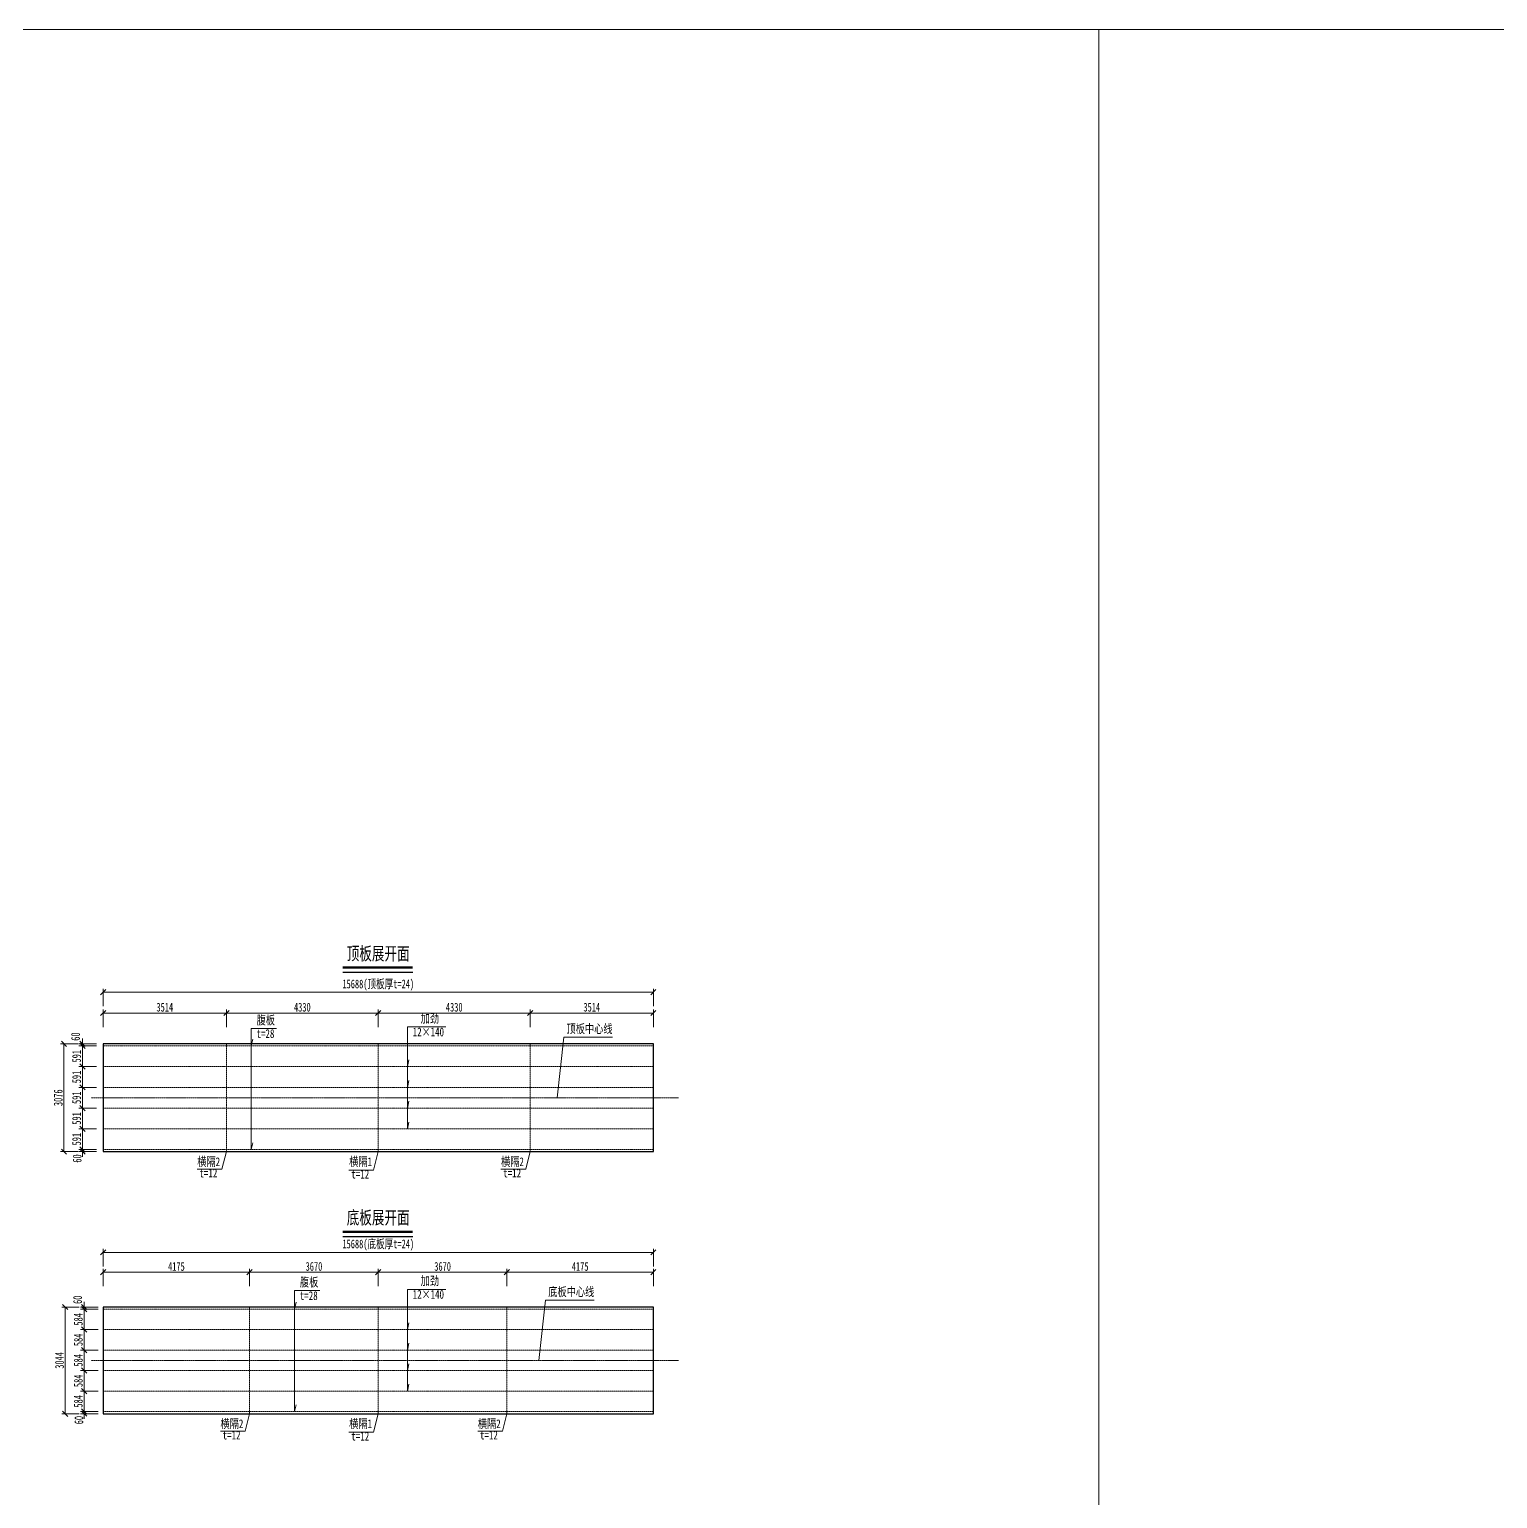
# Model space of a CAD drawing. Header units: millimetres. Extents: x -358959 to 47, y -122282 to 697692.
# Drawn here: x -192036 to -150171, y -12662 to 29242 of the extents above; entities that cross this region are included whole.
import ezdxf
from ezdxf.enums import TextEntityAlignment as Align

# ---------------------------------------------------------------- set-up
doc = ezdxf.new("R2010")
doc.units = ezdxf.units.MM
doc.header["$LTSCALE"] = 2
doc.header["$PDMODE"] = 34
doc.linetypes.add('CENTER2', pattern=[28.575, 19.05, -3.175, 3.175, -3.175])
doc.linetypes.add('DASHED', pattern=[0.75, 0.5, -0.25])
doc.layers.get('Defpoints').update_dxf_attribs({"color": 8, "lineweight": 9})
for name, color, linetype, lineweight in [('中心线', 7, 'CENTER2', 15), ('标注', 4, 'Continuous', 13), ('标注线及字体', 2, 'Continuous', 15), ('桥 构造粗实', 1, 'Continuous', 30), ('虚线', 4, 'DASHED', 15)]:
    doc.layers.add(name, color=color, linetype=linetype, lineweight=lineweight)
doc.styles.add('111', font='仿宋_GB2312.ttf', dxfattribs={"width": 0.7})
doc.styles.add('BM_Anno', font='仿宋_GB2312.ttf', dxfattribs={"width": 0.85})
doc.dimstyles.new('200', dxfattribs={"dimscale": 0, "dimtxt": 2.5, "dimasz": 1.5, "dimexe": 1, "dimexo": 1, "dimgap": 0.4, "dimtad": 1, "dimdec": 0, "dimdsep": 46, "dimtxsty": '111', "dimblk": 'OBLIQUE', "dimcen": 0, "dimclrd": 256, "dimclre": 256, "dimclrt": 256, "dimadec": 4, "dimazin": 0, "dimtfac": 1, "dimtdec": 0, "dimtmove": 2, "dimatfit": 3, "dimfxl": 4, "dimfxlon": 1, "dimtolj": 1, "dimlwd": -1, "dimlwe": -1, "dimarcsym": 0})

# ---------------------------------------------------------------- blocks, each defined once
blk = doc.blocks.new('_Oblique')
at = {"color": 0, "linetype": 'ByBlock', "lineweight": -2}
blk.add_line((-0.5, -0.5), (0.5, 0.5), dxfattribs=at)
blk = doc.blocks.new('*D91')
at = {"layer": 'Defpoints', "color": 0, "ltscale": 5, "transparency": 16777216}
for p in [(-190524, 250), (-189932, 310), (-189932, 250)]:
    blk.add_point(p, dxfattribs=at)
at = {"layer": '标注', "ltscale": 5, "transparency": 16777216}
for p, q in [((-190524, 310), (-190524, 460)), ((-190124, 310), (-190624, 310)), ((-190124, 250), (-190624, 250)), ((-190524, 310), (-190524, 250)), ((-190524, 250), (-190524, 100))]:
    blk.add_line(p, q, dxfattribs=at)
at = {"layer": '标注', "ltscale": 5, "transparency": 16777216, "xscale": 149.9999999999999, "yscale": 149.9999999999999, "zscale": 149.9999999999999}
for p, rotation in [((-190524, 310), 270), ((-190524, 250), 90)]:
    blk.add_blockref('_Oblique', p, dxfattribs=dict(at, rotation=rotation))
at = {"layer": '标注', "ltscale": 5, "transparency": 16777216, "insert": (-190720, 516), "char_height": 250, "attachment_point": 5, "rotation": 90, "style": '111'}
blk.add_mtext('\\A1;60', dxfattribs=at)
blk = doc.blocks.new('*D92')
at = {"layer": 'Defpoints', "color": 0, "ltscale": 5, "transparency": 16777216}
for p in [(-189932, -932), (-190524, -1523), (-189932, -1523)]:
    blk.add_point(p, dxfattribs=at)
at = {"layer": '标注', "ltscale": 5, "transparency": 16777216}
for p, q in [((-190124, -932), (-190624, -932)), ((-190524, -932), (-190524, -1523)), ((-190124, -1523), (-190624, -1523))]:
    blk.add_line(p, q, dxfattribs=at)
at = {"layer": '标注', "ltscale": 5, "transparency": 16777216, "xscale": 149.9999999999999, "yscale": 149.9999999999999, "zscale": 149.9999999999999}
for p, rotation in [((-190524, -932), 90), ((-190524, -1523), 270)]:
    blk.add_blockref('_Oblique', p, dxfattribs=dict(at, rotation=rotation))
at = {"layer": '标注', "ltscale": 5, "transparency": 16777216, "insert": (-190689, -1228), "char_height": 250, "attachment_point": 5, "rotation": 90, "style": '111'}
blk.add_mtext('\\A1;591', dxfattribs=at)
blk = doc.blocks.new('*D93')
at = {"layer": 'Defpoints', "color": 0, "ltscale": 5, "transparency": 16777216}
for p in [(-189932, -1523), (-190524, -2115), (-189932, -2115)]:
    blk.add_point(p, dxfattribs=at)
at = {"layer": '标注', "ltscale": 5, "transparency": 16777216}
for p, q in [((-190124, -1523), (-190624, -1523)), ((-190524, -1523), (-190524, -2115)), ((-190124, -2115), (-190624, -2115))]:
    blk.add_line(p, q, dxfattribs=at)
at = {"layer": '标注', "ltscale": 5, "transparency": 16777216, "xscale": 149.9999999999999, "yscale": 149.9999999999999, "zscale": 149.9999999999999}
for p, rotation in [((-190524, -1523), 90), ((-190524, -2115), 270)]:
    blk.add_blockref('_Oblique', p, dxfattribs=dict(at, rotation=rotation))
at = {"layer": '标注', "ltscale": 5, "transparency": 16777216, "insert": (-190689, -1819), "char_height": 250, "attachment_point": 5, "rotation": 90, "style": '111'}
blk.add_mtext('\\A1;591', dxfattribs=at)
blk = doc.blocks.new('*D94')
at = {"layer": 'Defpoints', "color": 0, "ltscale": 5, "transparency": 16777216}
for p in [(-189932, -2115), (-190524, -2706), (-189932, -2706)]:
    blk.add_point(p, dxfattribs=at)
at = {"layer": '标注', "ltscale": 5, "transparency": 16777216}
for p, q in [((-190124, -2115), (-190624, -2115)), ((-190524, -2115), (-190524, -2706)), ((-190124, -2706), (-190624, -2706))]:
    blk.add_line(p, q, dxfattribs=at)
at = {"layer": '标注', "ltscale": 5, "transparency": 16777216, "xscale": 149.9999999999999, "yscale": 149.9999999999999, "zscale": 149.9999999999999}
for p, rotation in [((-190524, -2115), 90), ((-190524, -2706), 270)]:
    blk.add_blockref('_Oblique', p, dxfattribs=dict(at, rotation=rotation))
at = {"layer": '标注', "ltscale": 5, "transparency": 16777216, "insert": (-190689, -2410), "char_height": 250, "attachment_point": 5, "rotation": 90, "style": '111'}
blk.add_mtext('\\A1;591', dxfattribs=at)
blk = doc.blocks.new('*D95')
at = {"layer": 'Defpoints', "color": 0, "ltscale": 5, "transparency": 16777216}
for p in [(-190524, -2766), (-189932, -2706), (-189932, -2766)]:
    blk.add_point(p, dxfattribs=at)
at = {"layer": '标注', "ltscale": 5, "transparency": 16777216}
for p, q in [((-190124, -2706), (-190624, -2706)), ((-190124, -2766), (-190624, -2766)), ((-190524, -2706), (-190524, -2556)), ((-190524, -2706), (-190524, -2766)), ((-190524, -2766), (-190524, -2916))]:
    blk.add_line(p, q, dxfattribs=at)
at = {"layer": '标注', "ltscale": 5, "transparency": 16777216, "xscale": 149.9999999999999, "yscale": 149.9999999999999, "zscale": 149.9999999999999}
for p, rotation in [((-190524, -2706), 270), ((-190524, -2766), 90)]:
    blk.add_blockref('_Oblique', p, dxfattribs=dict(at, rotation=rotation))
at = {"layer": '标注', "ltscale": 5, "transparency": 16777216, "insert": (-190674, -2961), "char_height": 250, "attachment_point": 5, "rotation": 90, "style": '111'}
blk.add_mtext('\\A1;60', dxfattribs=at)
blk = doc.blocks.new('*D96')
at = {"layer": 'Defpoints', "color": 0, "ltscale": 5, "transparency": 16777216}
for p in [(-191050, 310), (-189932, 310), (-189932, -2766)]:
    blk.add_point(p, dxfattribs=at)
at = {"layer": '标注', "ltscale": 5, "transparency": 16777216}
for p, q in [((-190650, 310), (-191150, 310)), ((-191050, -2766), (-191050, 310)), ((-190650, -2766), (-191150, -2766))]:
    blk.add_line(p, q, dxfattribs=at)
at = {"layer": '标注', "ltscale": 5, "transparency": 16777216, "xscale": 149.9999999999999, "yscale": 149.9999999999999, "zscale": 149.9999999999999}
for p, rotation in [((-191050, 310), 90), ((-191050, -2766), 270)]:
    blk.add_blockref('_Oblique', p, dxfattribs=dict(at, rotation=rotation))
at = {"layer": '标注', "ltscale": 5, "transparency": 16777216, "insert": (-191215, -1228), "char_height": 250, "attachment_point": 5, "rotation": 90, "style": '111'}
blk.add_mtext('\\A1;3076', dxfattribs=at)
blk = doc.blocks.new('*D97')
at = {"layer": 'Defpoints', "color": 0, "ltscale": 5, "transparency": 16777216}
for p in [(-186419, 1188), (-189932, 17), (-186419, 17)]:
    blk.add_point(p, dxfattribs=at)
at = {"layer": '标注', "ltscale": 5, "transparency": 16777216}
for p, q in [((-189932, 788), (-189932, 1288)), ((-186419, 788), (-186419, 1288)), ((-189932, 1188), (-186419, 1188))]:
    blk.add_line(p, q, dxfattribs=at)
at = {"layer": '标注', "ltscale": 5, "transparency": 16777216, "xscale": 149.9999999999999, "yscale": 149.9999999999999, "zscale": 149.9999999999999, "rotation": 180}
blk.add_blockref('_Oblique', (-189932, 1188), dxfattribs=at)
at = {"layer": '标注', "ltscale": 5, "transparency": 16777216, "xscale": 149.9999999999999, "yscale": 149.9999999999999, "zscale": 149.9999999999999}
blk.add_blockref('_Oblique', (-186419, 1188), dxfattribs=at)
at = {"layer": '标注', "ltscale": 5, "transparency": 16777216, "insert": (-188175, 1353), "char_height": 250, "attachment_point": 5, "style": '111'}
blk.add_mtext('\\A1;3514', dxfattribs=at)
blk = doc.blocks.new('*D98')
at = {"layer": 'Defpoints', "color": 0, "ltscale": 5, "transparency": 16777216}
for p in [(-182088, 1188), (-186419, 16), (-182088, -223)]:
    blk.add_point(p, dxfattribs=at)
at = {"layer": '标注', "ltscale": 5, "transparency": 16777216}
for p, q in [((-186419, 788), (-186419, 1288)), ((-182088, 788), (-182088, 1288)), ((-186419, 1188), (-182088, 1188))]:
    blk.add_line(p, q, dxfattribs=at)
at = {"layer": '标注', "ltscale": 5, "transparency": 16777216, "xscale": 149.9999999999999, "yscale": 149.9999999999999, "zscale": 149.9999999999999, "rotation": 180}
blk.add_blockref('_Oblique', (-186419, 1188), dxfattribs=at)
at = {"layer": '标注', "ltscale": 5, "transparency": 16777216, "xscale": 149.9999999999999, "yscale": 149.9999999999999, "zscale": 149.9999999999999}
blk.add_blockref('_Oblique', (-182088, 1188), dxfattribs=at)
at = {"layer": '标注', "ltscale": 5, "transparency": 16777216, "insert": (-184253, 1353), "char_height": 250, "attachment_point": 5, "style": '111'}
blk.add_mtext('\\A1;4330', dxfattribs=at)
blk = doc.blocks.new('*D99')
at = {"layer": 'Defpoints', "color": 0, "ltscale": 5, "transparency": 16777216}
for p in [(-177757, 1188), (-182088, 10), (-177757, 10)]:
    blk.add_point(p, dxfattribs=at)
at = {"layer": '标注', "ltscale": 5, "transparency": 16777216}
for p, q in [((-182088, 788), (-182088, 1288)), ((-177757, 788), (-177757, 1288)), ((-182088, 1188), (-177757, 1188))]:
    blk.add_line(p, q, dxfattribs=at)
at = {"layer": '标注', "ltscale": 5, "transparency": 16777216, "xscale": 149.9999999999999, "yscale": 149.9999999999999, "zscale": 149.9999999999999, "rotation": 180}
blk.add_blockref('_Oblique', (-182088, 1188), dxfattribs=at)
at = {"layer": '标注', "ltscale": 5, "transparency": 16777216, "xscale": 149.9999999999999, "yscale": 149.9999999999999, "zscale": 149.9999999999999}
blk.add_blockref('_Oblique', (-177757, 1188), dxfattribs=at)
at = {"layer": '标注', "ltscale": 5, "transparency": 16777216, "insert": (-179922, 1353), "char_height": 250, "attachment_point": 5, "style": '111'}
blk.add_mtext('\\A1;4330', dxfattribs=at)
blk = doc.blocks.new('*D100')
at = {"layer": 'Defpoints', "color": 0, "ltscale": 5, "transparency": 16777216}
for p in [(-174244, 1188), (-177757, 10), (-174244, 10)]:
    blk.add_point(p, dxfattribs=at)
at = {"layer": '标注', "ltscale": 5, "transparency": 16777216}
for p, q in [((-177757, 788), (-177757, 1288)), ((-174244, 788), (-174244, 1288)), ((-177757, 1188), (-174244, 1188))]:
    blk.add_line(p, q, dxfattribs=at)
at = {"layer": '标注', "ltscale": 5, "transparency": 16777216, "xscale": 149.9999999999999, "yscale": 149.9999999999999, "zscale": 149.9999999999999, "rotation": 180}
blk.add_blockref('_Oblique', (-177757, 1188), dxfattribs=at)
at = {"layer": '标注', "ltscale": 5, "transparency": 16777216, "xscale": 149.9999999999999, "yscale": 149.9999999999999, "zscale": 149.9999999999999}
blk.add_blockref('_Oblique', (-174244, 1188), dxfattribs=at)
at = {"layer": '标注', "ltscale": 5, "transparency": 16777216, "insert": (-176000, 1353), "char_height": 250, "attachment_point": 5, "style": '111'}
blk.add_mtext('\\A1;3514', dxfattribs=at)
blk = doc.blocks.new('*D101')
at = {"layer": 'Defpoints', "color": 0, "ltscale": 5, "transparency": 16777216}
for p in [(-190476, -7257), (-189932, -7197), (-189932, -7257)]:
    blk.add_point(p, dxfattribs=at)
at = {"layer": '标注', "ltscale": 5, "transparency": 16777216}
for p, q in [((-190476, -7197), (-190476, -7047)), ((-190076, -7197), (-190576, -7197)), ((-190076, -7257), (-190576, -7257)), ((-190476, -7197), (-190476, -7257)), ((-190476, -7257), (-190476, -7407))]:
    blk.add_line(p, q, dxfattribs=at)
at = {"layer": '标注', "ltscale": 5, "transparency": 16777216, "xscale": 149.9999999999999, "yscale": 149.9999999999999, "zscale": 149.9999999999999}
for p, rotation in [((-190476, -7197), 270), ((-190476, -7257), 90)]:
    blk.add_blockref('_Oblique', p, dxfattribs=dict(at, rotation=rotation))
at = {"layer": '标注', "ltscale": 5, "transparency": 16777216, "insert": (-190661, -6990), "char_height": 250, "attachment_point": 5, "rotation": 90, "style": '111'}
blk.add_mtext('\\A1;60', dxfattribs=at)
blk = doc.blocks.new('*D102')
at = {"layer": 'Defpoints', "color": 0, "ltscale": 5, "transparency": 16777216}
for p in [(-189932, -7257), (-190476, -7841), (-189932, -7841)]:
    blk.add_point(p, dxfattribs=at)
at = {"layer": '标注', "ltscale": 5, "transparency": 16777216}
for p, q in [((-190076, -7257), (-190576, -7257)), ((-190476, -7257), (-190476, -7841)), ((-190076, -7841), (-190576, -7841))]:
    blk.add_line(p, q, dxfattribs=at)
at = {"layer": '标注', "ltscale": 5, "transparency": 16777216, "xscale": 149.9999999999999, "yscale": 149.9999999999999, "zscale": 149.9999999999999}
for p, rotation in [((-190476, -7257), 90), ((-190476, -7841), 270)]:
    blk.add_blockref('_Oblique', p, dxfattribs=dict(at, rotation=rotation))
at = {"layer": '标注', "ltscale": 5, "transparency": 16777216, "insert": (-190641, -7549), "char_height": 250, "attachment_point": 5, "rotation": 90, "style": '111'}
blk.add_mtext('\\A1;584', dxfattribs=at)
blk = doc.blocks.new('*D103')
at = {"layer": 'Defpoints', "color": 0, "ltscale": 5, "transparency": 16777216}
for p in [(-189932, -9010), (-190476, -9595), (-189932, -9595)]:
    blk.add_point(p, dxfattribs=at)
at = {"layer": '标注', "ltscale": 5, "transparency": 16777216}
for p, q in [((-190076, -9010), (-190576, -9010)), ((-190476, -9010), (-190476, -9595)), ((-190076, -9595), (-190576, -9595))]:
    blk.add_line(p, q, dxfattribs=at)
at = {"layer": '标注', "ltscale": 5, "transparency": 16777216, "xscale": 149.9999999999999, "yscale": 149.9999999999999, "zscale": 149.9999999999999}
for p, rotation in [((-190476, -9010), 90), ((-190476, -9595), 270)]:
    blk.add_blockref('_Oblique', p, dxfattribs=dict(at, rotation=rotation))
at = {"layer": '标注', "ltscale": 5, "transparency": 16777216, "insert": (-190641, -9302), "char_height": 250, "attachment_point": 5, "rotation": 90, "style": '111'}
blk.add_mtext('\\A1;584', dxfattribs=at)
blk = doc.blocks.new('*D104')
at = {"layer": 'Defpoints', "color": 0, "ltscale": 5, "transparency": 16777216}
for p in [(-189932, -9595), (-190476, -10179), (-189932, -10179)]:
    blk.add_point(p, dxfattribs=at)
at = {"layer": '标注', "ltscale": 5, "transparency": 16777216}
for p, q in [((-190076, -9595), (-190576, -9595)), ((-190476, -9595), (-190476, -10179)), ((-190076, -10179), (-190576, -10179))]:
    blk.add_line(p, q, dxfattribs=at)
at = {"layer": '标注', "ltscale": 5, "transparency": 16777216, "xscale": 149.9999999999999, "yscale": 149.9999999999999, "zscale": 149.9999999999999}
for p, rotation in [((-190476, -9595), 90), ((-190476, -10179), 270)]:
    blk.add_blockref('_Oblique', p, dxfattribs=dict(at, rotation=rotation))
at = {"layer": '标注', "ltscale": 5, "transparency": 16777216, "insert": (-190641, -9887), "char_height": 250, "attachment_point": 5, "rotation": 90, "style": '111'}
blk.add_mtext('\\A1;584', dxfattribs=at)
blk = doc.blocks.new('*D105')
at = {"layer": 'Defpoints', "color": 0, "ltscale": 5, "transparency": 16777216}
for p in [(-190476, -10239), (-189932, -10179), (-189932, -10239)]:
    blk.add_point(p, dxfattribs=at)
at = {"layer": '标注', "ltscale": 5, "transparency": 16777216}
for p, q in [((-190476, -10179), (-190476, -10029)), ((-190076, -10179), (-190576, -10179)), ((-190076, -10239), (-190576, -10239)), ((-190476, -10179), (-190476, -10239)), ((-190476, -10239), (-190476, -10389))]:
    blk.add_line(p, q, dxfattribs=at)
at = {"layer": '标注', "ltscale": 5, "transparency": 16777216, "xscale": 149.9999999999999, "yscale": 149.9999999999999, "zscale": 149.9999999999999}
for p, rotation in [((-190476, -10179), 270), ((-190476, -10239), 90)]:
    blk.add_blockref('_Oblique', p, dxfattribs=dict(at, rotation=rotation))
at = {"layer": '标注', "ltscale": 5, "transparency": 16777216, "insert": (-190624, -10422), "char_height": 250, "attachment_point": 5, "rotation": 90, "style": '111'}
blk.add_mtext('\\A1;60', dxfattribs=at)
blk = doc.blocks.new('*D106')
at = {"layer": 'Defpoints', "color": 0, "ltscale": 5, "transparency": 16777216}
for p in [(-191013, -7197), (-189932, -7197), (-189932, -10241)]:
    blk.add_point(p, dxfattribs=at)
at = {"layer": '标注', "ltscale": 5, "transparency": 16777216}
for p, q in [((-190613, -7197), (-191113, -7197)), ((-191013, -10241), (-191013, -7197)), ((-190613, -10241), (-191113, -10241))]:
    blk.add_line(p, q, dxfattribs=at)
at = {"layer": '标注', "ltscale": 5, "transparency": 16777216, "xscale": 149.9999999999999, "yscale": 149.9999999999999, "zscale": 149.9999999999999}
for p, rotation in [((-191013, -7197), 90), ((-191013, -10241), 270)]:
    blk.add_blockref('_Oblique', p, dxfattribs=dict(at, rotation=rotation))
at = {"layer": '标注', "ltscale": 5, "transparency": 16777216, "insert": (-191178, -8719), "char_height": 250, "attachment_point": 5, "rotation": 90, "style": '111'}
blk.add_mtext('\\A1;3044', dxfattribs=at)
blk = doc.blocks.new('*D107')
at = {"layer": 'Defpoints', "color": 0, "ltscale": 5, "transparency": 16777216}
for p in [(-185757, -6206), (-189932, -7524), (-185757, -7524)]:
    blk.add_point(p, dxfattribs=at)
at = {"layer": '标注', "ltscale": 5, "transparency": 16777216}
for p, q in [((-189932, -6606), (-189932, -6106)), ((-189932, -6206), (-185757, -6206)), ((-185757, -6606), (-185757, -6106))]:
    blk.add_line(p, q, dxfattribs=at)
at = {"layer": '标注', "ltscale": 5, "transparency": 16777216, "xscale": 149.9999999999999, "yscale": 149.9999999999999, "zscale": 149.9999999999999, "rotation": 180}
blk.add_blockref('_Oblique', (-189932, -6206), dxfattribs=at)
at = {"layer": '标注', "ltscale": 5, "transparency": 16777216, "xscale": 149.9999999999999, "yscale": 149.9999999999999, "zscale": 149.9999999999999}
blk.add_blockref('_Oblique', (-185757, -6206), dxfattribs=at)
at = {"layer": '标注', "ltscale": 5, "transparency": 16777216, "insert": (-187844, -6041), "char_height": 250, "attachment_point": 5, "style": '111'}
blk.add_mtext('\\A1;4175', dxfattribs=at)
blk = doc.blocks.new('*D108')
at = {"layer": 'Defpoints', "color": 0, "ltscale": 5, "transparency": 16777216}
for p in [(-182088, -6205), (-185757, -7524), (-182088, -7524)]:
    blk.add_point(p, dxfattribs=at)
at = {"layer": '标注', "ltscale": 5, "transparency": 16777216}
for p, q in [((-185757, -6605), (-185757, -6105)), ((-185757, -6205), (-182088, -6205)), ((-182088, -6605), (-182088, -6105))]:
    blk.add_line(p, q, dxfattribs=at)
at = {"layer": '标注', "ltscale": 5, "transparency": 16777216, "xscale": 149.9999999999999, "yscale": 149.9999999999999, "zscale": 149.9999999999999, "rotation": 180}
blk.add_blockref('_Oblique', (-185757, -6205), dxfattribs=at)
at = {"layer": '标注', "ltscale": 5, "transparency": 16777216, "xscale": 149.9999999999999, "yscale": 149.9999999999999, "zscale": 149.9999999999999}
blk.add_blockref('_Oblique', (-182088, -6205), dxfattribs=at)
at = {"layer": '标注', "ltscale": 5, "transparency": 16777216, "insert": (-183922, -6040), "char_height": 250, "attachment_point": 5, "style": '111'}
blk.add_mtext('\\A1;3670', dxfattribs=at)
blk = doc.blocks.new('*D109')
at = {"layer": 'Defpoints', "color": 0, "ltscale": 5, "transparency": 16777216}
for p in [(-178419, -6205), (-182088, -7524), (-178419, -7524)]:
    blk.add_point(p, dxfattribs=at)
at = {"layer": '标注', "ltscale": 5, "transparency": 16777216}
for p, q in [((-182088, -6605), (-182088, -6105)), ((-182088, -6205), (-178419, -6205)), ((-178419, -6605), (-178419, -6105))]:
    blk.add_line(p, q, dxfattribs=at)
at = {"layer": '标注', "ltscale": 5, "transparency": 16777216, "xscale": 149.9999999999999, "yscale": 149.9999999999999, "zscale": 149.9999999999999, "rotation": 180}
blk.add_blockref('_Oblique', (-182088, -6205), dxfattribs=at)
at = {"layer": '标注', "ltscale": 5, "transparency": 16777216, "xscale": 149.9999999999999, "yscale": 149.9999999999999, "zscale": 149.9999999999999}
blk.add_blockref('_Oblique', (-178419, -6205), dxfattribs=at)
at = {"layer": '标注', "ltscale": 5, "transparency": 16777216, "insert": (-180253, -6040), "char_height": 250, "attachment_point": 5, "style": '111'}
blk.add_mtext('\\A1;3670', dxfattribs=at)
blk = doc.blocks.new('*D110')
at = {"layer": 'Defpoints', "color": 0, "ltscale": 5, "transparency": 16777216}
for p in [(-174244, -6206), (-178419, -7524), (-174244, -7524)]:
    blk.add_point(p, dxfattribs=at)
at = {"layer": '标注', "ltscale": 5, "transparency": 16777216}
for p, q in [((-178419, -6606), (-178419, -6106)), ((-178419, -6206), (-174244, -6206)), ((-174244, -6606), (-174244, -6106))]:
    blk.add_line(p, q, dxfattribs=at)
at = {"layer": '标注', "ltscale": 5, "transparency": 16777216, "xscale": 149.9999999999999, "yscale": 149.9999999999999, "zscale": 149.9999999999999, "rotation": 180}
blk.add_blockref('_Oblique', (-178419, -6206), dxfattribs=at)
at = {"layer": '标注', "ltscale": 5, "transparency": 16777216, "xscale": 149.9999999999999, "yscale": 149.9999999999999, "zscale": 149.9999999999999}
blk.add_blockref('_Oblique', (-174244, -6206), dxfattribs=at)
at = {"layer": '标注', "ltscale": 5, "transparency": 16777216, "insert": (-176331, -6041), "char_height": 250, "attachment_point": 5, "style": '111'}
blk.add_mtext('\\A1;4175', dxfattribs=at)
blk = doc.blocks.new('*D111')
at = {"layer": 'Defpoints', "color": 0, "ltscale": 5, "transparency": 16777216}
for p in [(-189932, -5638), (-189932, -7197), (-174244, -7197)]:
    blk.add_point(p, dxfattribs=at)
at = {"layer": '标注', "ltscale": 5, "transparency": 16777216}
for p, q in [((-189932, -6038), (-189932, -5538)), ((-174244, -5638), (-189932, -5638)), ((-174244, -6038), (-174244, -5538))]:
    blk.add_line(p, q, dxfattribs=at)
at = {"layer": '标注', "ltscale": 5, "transparency": 16777216, "xscale": 149.9999999999999, "yscale": 149.9999999999999, "zscale": 149.9999999999999, "rotation": 180}
blk.add_blockref('_Oblique', (-189932, -5638), dxfattribs=at)
at = {"layer": '标注', "ltscale": 5, "transparency": 16777216, "xscale": 149.9999999999999, "yscale": 149.9999999999999, "zscale": 149.9999999999999}
blk.add_blockref('_Oblique', (-174244, -5638), dxfattribs=at)
at = {"layer": '标注', "ltscale": 5, "transparency": 16777216, "insert": (-182088, -5431), "char_height": 250, "attachment_point": 5, "style": '111'}
blk.add_mtext('\\A1;15688(底板厚t=24)', dxfattribs=at)
blk = doc.blocks.new('*D4004')
at = {"layer": 'Defpoints', "color": 0, "ltscale": 5, "transparency": 16777216}
for p in [(-189932, -7841), (-190476, -8426), (-189932, -8426)]:
    blk.add_point(p, dxfattribs=at)
at = {"layer": '标注', "ltscale": 5, "transparency": 16777216}
for p, q in [((-190076, -7841), (-190576, -7841)), ((-190476, -7841), (-190476, -8426)), ((-190076, -8426), (-190576, -8426))]:
    blk.add_line(p, q, dxfattribs=at)
at = {"layer": '标注', "ltscale": 5, "transparency": 16777216, "xscale": 149.9999999999999, "yscale": 149.9999999999999, "zscale": 149.9999999999999}
for p, rotation in [((-190476, -7841), 90), ((-190476, -8426), 270)]:
    blk.add_blockref('_Oblique', p, dxfattribs=dict(at, rotation=rotation))
at = {"layer": '标注', "ltscale": 5, "transparency": 16777216, "insert": (-190641, -8134), "char_height": 250, "attachment_point": 5, "rotation": 90, "style": '111'}
blk.add_mtext('\\A1;584', dxfattribs=at)
blk = doc.blocks.new('*D4005')
at = {"layer": 'Defpoints', "color": 0, "ltscale": 5, "transparency": 16777216}
for p in [(-189932, -8426), (-190476, -9010), (-189932, -9010)]:
    blk.add_point(p, dxfattribs=at)
at = {"layer": '标注', "ltscale": 5, "transparency": 16777216}
for p, q in [((-190076, -8426), (-190576, -8426)), ((-190476, -8426), (-190476, -9010)), ((-190076, -9010), (-190576, -9010))]:
    blk.add_line(p, q, dxfattribs=at)
at = {"layer": '标注', "ltscale": 5, "transparency": 16777216, "xscale": 149.9999999999999, "yscale": 149.9999999999999, "zscale": 149.9999999999999}
for p, rotation in [((-190476, -8426), 90), ((-190476, -9010), 270)]:
    blk.add_blockref('_Oblique', p, dxfattribs=dict(at, rotation=rotation))
at = {"layer": '标注', "ltscale": 5, "transparency": 16777216, "insert": (-190641, -8718), "char_height": 250, "attachment_point": 5, "rotation": 90, "style": '111'}
blk.add_mtext('\\A1;584', dxfattribs=at)
blk = doc.blocks.new('*D4006')
at = {"layer": 'Defpoints', "color": 0, "ltscale": 5, "transparency": 16777216}
for p in [(-189932, 250), (-190524, -341), (-189932, -341)]:
    blk.add_point(p, dxfattribs=at)
at = {"layer": '标注', "ltscale": 5, "transparency": 16777216}
for p, q in [((-190124, 250), (-190624, 250)), ((-190524, 250), (-190524, -341)), ((-190124, -341), (-190624, -341))]:
    blk.add_line(p, q, dxfattribs=at)
at = {"layer": '标注', "ltscale": 5, "transparency": 16777216, "xscale": 149.9999999999999, "yscale": 149.9999999999999, "zscale": 149.9999999999999}
for p, rotation in [((-190524, 250), 90), ((-190524, -341), 270)]:
    blk.add_blockref('_Oblique', p, dxfattribs=dict(at, rotation=rotation))
at = {"layer": '标注', "ltscale": 5, "transparency": 16777216, "insert": (-190689, -45), "char_height": 250, "attachment_point": 5, "rotation": 90, "style": '111'}
blk.add_mtext('\\A1;591', dxfattribs=at)
blk = doc.blocks.new('*D4007')
at = {"layer": 'Defpoints', "color": 0, "ltscale": 5, "transparency": 16777216}
for p in [(-189932, -341), (-190524, -932), (-189932, -932)]:
    blk.add_point(p, dxfattribs=at)
at = {"layer": '标注', "ltscale": 5, "transparency": 16777216}
for p, q in [((-190124, -341), (-190624, -341)), ((-190524, -341), (-190524, -932)), ((-190124, -932), (-190624, -932))]:
    blk.add_line(p, q, dxfattribs=at)
at = {"layer": '标注', "ltscale": 5, "transparency": 16777216, "xscale": 149.9999999999999, "yscale": 149.9999999999999, "zscale": 149.9999999999999}
for p, rotation in [((-190524, -341), 90), ((-190524, -932), 270)]:
    blk.add_blockref('_Oblique', p, dxfattribs=dict(at, rotation=rotation))
at = {"layer": '标注', "ltscale": 5, "transparency": 16777216, "insert": (-190689, -637), "char_height": 250, "attachment_point": 5, "rotation": 90, "style": '111'}
blk.add_mtext('\\A1;591', dxfattribs=at)
blk = doc.blocks.new('*D4008')
at = {"layer": 'Defpoints', "color": 0, "ltscale": 5, "transparency": 16777216}
for p in [(-174244, 1780), (-189932, 310), (-174244, 310)]:
    blk.add_point(p, dxfattribs=at)
at = {"layer": '标注', "ltscale": 5, "transparency": 16777216}
for p, q in [((-189932, 1380), (-189932, 1880)), ((-189932, 1780), (-174244, 1780)), ((-174244, 1380), (-174244, 1880))]:
    blk.add_line(p, q, dxfattribs=at)
at = {"layer": '标注', "ltscale": 5, "transparency": 16777216, "xscale": 149.9999999999999, "yscale": 149.9999999999999, "zscale": 149.9999999999999, "rotation": 180}
blk.add_blockref('_Oblique', (-189932, 1780), dxfattribs=at)
at = {"layer": '标注', "ltscale": 5, "transparency": 16777216, "xscale": 149.9999999999999, "yscale": 149.9999999999999, "zscale": 149.9999999999999}
blk.add_blockref('_Oblique', (-174244, 1780), dxfattribs=at)
at = {"layer": '标注', "ltscale": 5, "transparency": 16777216, "insert": (-182088, 1984), "char_height": 250, "attachment_point": 5, "style": '111'}
blk.add_mtext('\\A1;15688(顶板厚t=24)', dxfattribs=at)

msp = doc.modelspace()

# ---------------------------------------------------------------- linework, layer by layer
at = {"color": 4}
for p, q in [((-183103.3, 2357.4), (-181106.5, 2357.4)), ((-183103.3, -5184.7), (-181106.5, -5184.7))]:
    msp.add_line(p, q, dxfattribs=at)
at = {"color": 6, "const_width": 66.7}
for points in [[(-183103.3, 2490.8), (-181106.5, 2490.8)], [(-183103.3, -5051.4), (-181106.5, -5051.4)]]:
    msp.add_lwpolyline(points, dxfattribs=at)
at = {"layer": '中心线', "ltscale": 0.2}
for p, q in [((-173530.2, -1227.9), (-190271.2, -1227.9)), ((-190271.2, -8719.1), (-173530.2, -8719.1))]:
    msp.add_line(p, q, dxfattribs=at)
at = {"layer": '标注', "ltscale": 5}
for p, q in [((-280444.2, 29242), (-51598.2, 29242)), ((-161541.3, 29242), (-161541.3, -122282.1))]:
    msp.add_line(p, q, dxfattribs=at)
at = {"layer": '标注'}
for p, q in [((-185710.4, -2705.9), (-185710.4, 743.8)), ((-185710.4, 743.8), (-184985.8, 743.8)), ((-185710.4, 250.1), (-185668, 443.9)), ((-181256, -2114.7), (-181256, 791.7)), ((-181256, 791.7), (-180161.8, 791.7)), ((-176990.4, -1228.9), (-176796.5, 503.6)), ((-176796.5, 503.6), (-175410.3, 503.6)), ((-181256, -341.1), (-181213.7, -147.3)), ((-181256, -932.3), (-181213.7, -738.5)), ((-181256, -1523.5), (-181213.7, -1329.7)), ((-181256, -2114.7), (-181213.7, -1920.9)), ((-185710.4, -2705.9), (-185668, -2512.1)), ((-186418.6, -2765.9), (-186544.3, -3265.8)), ((-182087.6, -2765.9), (-182219.6, -3291)), ((-177756.6, -2765.9), (-177882.3, -3265.8)), ((-187251.6, -3265.8), (-186544.3, -3265.8)), ((-182926.9, -3291), (-182219.6, -3291)), ((-178589.6, -3265.8), (-177882.3, -3265.8)), ((-181256, -9594.7), (-181256, -6692.8)), ((-181256, -6692.8), (-180161.8, -6692.8)), ((-184476.2, -10179.1), (-184476.2, -6729.4)), ((-184476.2, -6729.4), (-183751.7, -6729.4)), ((-184476.2, -7257.1), (-184433.9, -7063.3)), ((-177509.7, -8719.1), (-177317.1, -6997.5)), ((-177317.1, -6997.5), (-175930.9, -6997.5)), ((-181256, -7841.5), (-181213.7, -7647.7)), ((-181256, -8425.9), (-181213.7, -8232.1)), ((-181256, -9010.3), (-181213.7, -8816.5)), ((-181256, -9594.7), (-181213.7, -9400.9)), ((-184476.2, -10179.1), (-184433.9, -9985.3)), ((-185756.6, -10239.1), (-185882.3, -10738.9)), ((-182087.6, -10239.1), (-182219.6, -10764.2)), ((-178418.6, -10239.1), (-178544.3, -10738.9)), ((-186589.6, -10738.9), (-185882.3, -10738.9)), ((-182926.9, -10764.2), (-182219.6, -10764.2)), ((-179251.6, -10738.9), (-178544.3, -10738.9))]:
    msp.add_line(p, q, dxfattribs=at)
at = {"layer": '桥 构造粗实'}
for p, q in [((-189931.6, 310.1), (-189931.6, -2765.9)), ((-174243.6, 310.1), (-189931.6, 310.1)), ((-174243.6, -2765.9), (-174243.6, 310.1)), ((-189931.6, -2765.9), (-174243.6, -2765.9)), ((-189931.6, -7197.1), (-189931.6, -10241.1)), ((-174243.6, -7197.1), (-189931.6, -7197.1)), ((-174243.6, -10241.1), (-174243.6, -7197.1)), ((-189931.6, -10239.1), (-174243.6, -10239.1))]:
    msp.add_line(p, q, dxfattribs=at)
at = {"layer": '虚线', "ltscale": 2}
for p, q in [((-174243.6, 250.1), (-189931.6, 250.1)), ((-189931.6, -341.1), (-174243.6, -341.1)), ((-189931.6, -932.3), (-174243.6, -932.3)), ((-189931.6, -1523.5), (-174243.6, -1523.5)), ((-189931.6, -2114.7), (-174243.6, -2114.7)), ((-189931.6, -2705.9), (-174243.6, -2705.9)), ((-174243.6, -7257.1), (-189931.6, -7257.1)), ((-189931.6, -7841.5), (-174243.6, -7841.5)), ((-189931.6, -8425.9), (-174243.6, -8425.9)), ((-189931.6, -9010.3), (-174243.6, -9010.3)), ((-189931.6, -9594.7), (-174243.6, -9594.7)), ((-189931.6, -10179.1), (-174243.6, -10179.1))]:
    msp.add_line(p, q, dxfattribs=at)
at = {"layer": '虚线', "color": 2, "ltscale": 2}
for p, q in [((-186418.6, 310.1), (-186418.6, -2765.9)), ((-182087.6, 310.1), (-182087.6, -2765.9)), ((-177756.6, 310.1), (-177756.6, -2765.9)), ((-185756.6, -7197.1), (-185756.6, -10239.1)), ((-182087.6, -7197.1), (-182087.6, -10239.1)), ((-178418.6, -7197.1), (-178418.6, -10239.1))]:
    msp.add_line(p, q, dxfattribs=at)

# ---------------------------------------------------------------- texts
at = {"layer": '标注', "linetype": 'DASHED', "style": 'BM_Anno', "width": 0.75}
for s, p in [('腹板', (-185557.2, 785.4)), ('加劲', (-180879.3, 833.3)), ('顶板中心线', (-176720.8, 538)), ('t=28', (-185560.3, 400.4)), ('12×140', (-181106, 448.3)), ('横隔2', (-187250.2, -3253.8)), ('横隔1', (-182919.2, -3253.8)), ('横隔2', (-178588.2, -3253.8)), ('t=12', (-187187.3, -3575.4)), ('t=12', (-182856.3, -3606.9)), ('t=12', (-178525.3, -3575.4)), ('腹板', (-184323.1, -6687.8)), ('加劲', (-180879.3, -6651.2)), ('底板中心线', (-177241.4, -6963.1)), ('t=28', (-184326.2, -7072.8)), ('12×140', (-181106, -7036.3)), ('横隔2', (-186588.2, -10727)), ('横隔1', (-182919.2, -10727)), ('横隔2', (-179250.2, -10727)), ('t=12', (-186525.3, -11048.6)), ('t=12', (-182856.3, -11080.1)), ('t=12', (-179187.3, -11048.6))]:
    msp.add_text(s, height=250, dxfattribs=at).set_placement(p, align=Align.BOTTOM_LEFT)
at = {"layer": '标注线及字体', "color": 0, "style": '111', "width": 0.7}
for s, p in [('顶板展开面', (-182091.1, 2890.7)), ('底板展开面', (-182091.1, -4639.6))]:
    msp.add_text(s, height=375, dxfattribs=at).set_placement(p, align=Align.MIDDLE)

# ---------------------------------------------------------------- dimensions: what is measured, and where the dimension line sits
at = {"layer": '标注', "ltscale": 5}
for base, p1, p2, text, picture, middle in [((-174243.6, 1779.5), (-189931.6, 310.1), (-174243.6, 310.1), '<>(顶板厚t=24)', '*D4008', (-182087.6, 1984.4)), ((-186418.6, 1188.1), (-189931.6, 16.5), (-186418.6, 16.5), '3514', '*D97', (-188175.1, 1353.1)), ((-182087.6, 1187.9), (-186418.6, 16.3), (-182087.6, -222.6), '4330', '*D98', (-184253.1, 1352.9)), ((-177756.6, 1188.1), (-182087.6, 10.3), (-177756.6, 10.3), '4330', '*D99', (-179922.1, 1353.1)), ((-174243.6, 1188.1), (-177756.6, 10.1), (-174243.6, 10.3), '3514', '*D100', (-176000.1, 1353.1)), ((-189931.6, -5637.6), (-174243.6, -7197.1), (-189931.6, -7197.1), '<>(底板厚t=24)', '*D111', (-182087.6, -5430.7)), ((-182087.6, -6205.4), (-185756.6, -7523.8), (-182087.6, -7523.5), '3670', '*D108', (-183922.1, -6040.4)), ((-178418.6, -6205.4), (-182087.6, -7523.8), (-178418.6, -7523.5), '3670', '*D109', (-180253.1, -6040.4))]:
    dim = msp.add_linear_dim(base=base, p1=p1, p2=p2, text=text, dimstyle='200', override={"dimscale": 100, "dimarcsym": 1}, dxfattribs=at)
    dim.commit()
    dim.dimension.update_dxf_attribs({"geometry": picture, "text_midpoint": middle})
for base, p1, p2, picture, middle in [((-190524, 250.1), (-189931.6, 310.1), (-189931.6, 250.1), '*D91', (-190719.9, 516)), ((-190524, -2765.9), (-189931.6, -2705.9), (-189931.6, -2765.9), '*D95', (-190673.8, -2961.3)), ((-190475.7, -7257.1), (-189931.6, -7197.1), (-189931.6, -7257.1), '*D101', (-190660.9, -6990)), ((-190475.7, -10239.1), (-189931.6, -10179.1), (-189931.6, -10239.1), '*D105', (-190624.3, -10422))]:
    dim = msp.add_linear_dim(base=base, p1=p1, p2=p2, angle=90, dimstyle='200', override={"dimscale": 100, "dimarcsym": 1}, dxfattribs=at)
    dim.commit()
    dim.dimension.update_dxf_attribs({"geometry": picture, "text_midpoint": middle, "dimtype": 160})
for base, p1, p2, picture, middle in [((-191049.8, 310.1), (-189931.6, -2765.9), (-189931.6, 310.1), '*D96', (-191214.8, -1227.9)), ((-190524, -341.1), (-189931.6, 250.1), (-189931.6, -341.1), '*D4006', (-190689, -45.5)), ((-190524, -932.3), (-189931.6, -341.1), (-189931.6, -932.3), '*D4007', (-190689, -636.7)), ((-190524, -1523.5), (-189931.6, -932.3), (-189931.6, -1523.5), '*D92', (-190689, -1227.9)), ((-190524, -2114.7), (-189931.6, -1523.5), (-189931.6, -2114.7), '*D93', (-190689, -1819.1)), ((-190524, -2705.9), (-189931.6, -2114.7), (-189931.6, -2705.9), '*D94', (-190689, -2410.3)), ((-191013.2, -7197.1), (-189931.6, -10241.1), (-189931.6, -7197.1), '*D106', (-191178.2, -8719.1)), ((-190475.7, -7841.5), (-189931.6, -7257.1), (-189931.6, -7841.5), '*D102', (-190640.7, -7549.3)), ((-190475.7, -8425.9), (-189931.6, -7841.5), (-189931.6, -8425.9), '*D4004', (-190640.7, -8133.7)), ((-190475.7, -9010.3), (-189931.6, -8425.9), (-189931.6, -9010.3), '*D4005', (-190640.7, -8718.1)), ((-190475.7, -9594.7), (-189931.6, -9010.3), (-189931.6, -9594.7), '*D103', (-190640.7, -9302.5)), ((-190475.7, -10179.1), (-189931.6, -9594.7), (-189931.6, -10179.1), '*D104', (-190640.7, -9886.9))]:
    dim = msp.add_linear_dim(base=base, p1=p1, p2=p2, angle=90, dimstyle='200', override={"dimscale": 100, "dimarcsym": 1}, dxfattribs=at)
    dim.commit()
    dim.dimension.update_dxf_attribs({"geometry": picture, "text_midpoint": middle})
for base, p1, p2, picture, middle in [((-185756.6, -6205.6), (-189931.6, -7523.8), (-185756.6, -7523.8), '*D107', (-187844.1, -6040.6)), ((-174243.6, -6205.6), (-178418.6, -7523.8), (-174243.6, -7523.8), '*D110', (-176331.1, -6040.6))]:
    dim = msp.add_linear_dim(base=base, p1=p1, p2=p2, dimstyle='200', override={"dimscale": 100, "dimarcsym": 1}, dxfattribs=at)
    dim.commit()
    dim.dimension.update_dxf_attribs({"geometry": picture, "text_midpoint": middle})

doc.saveas('drawing.dxf')
